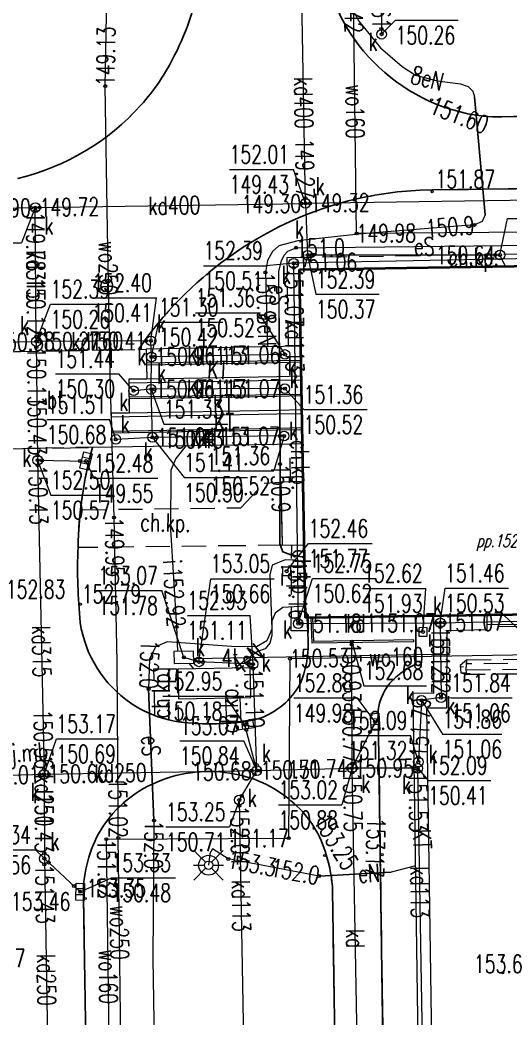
# Model space of a CAD drawing. Header units: metres. Extents: x 7583802 to 7586368, y 5958992 to 5960558.
# Drawn here: x 7585909 to 7585949.7, y 5959196.9 to 5959279.8 of the extents above; entities that cross this region are included whole.
import ezdxf
from ezdxf.enums import TextEntityAlignment as Align

# ---------------------------------------------------------------- set-up
doc = ezdxf.new("R2010")
doc.units = ezdxf.units.M
for name, pattern in [('1', [0]), ('2_EGBS', [0]), ('2_EGBU_A', [0]), ('3_1', [0]), ('3_BUBZ02', [2.45, 1.75, -0.7]), ('3_BUBZ02G', [2.45, 1.75, -0.7]), ('3_KTCR02', [3, 2, -1]), ('3_KTJZ01', [4, 3, -1]), ('3_KTKR01', [0]), ('3_KTPL01', [4, 3, -1]), ('4_1', [0]), ('4_SUOP03_13', [0]), ('4_SUOP05_02', [0]), ('4_SUPE_01', [0]), ('4_SUPI_01', [0]), ('4_SUPK_01', [0]), ('4_SUPT_01', [0]), ('4_SUPW_01', [0]), ('4_SUUS30_02', [0]), ('BUF', [0])]:
    doc.linetypes.add(name, pattern=pattern)
doc.layers.get('0').update_dxf_attribs({"color": 250, "linetype": 'CONTINUOUS', "lineweight": 100})
for name, color, linetype, lineweight in [('BUBZ_L_1', 7, '3_BUBZ02', 18), ('EBPPP_T_0', 7, 'CONTINUOUS', 18), ('EBTPO_L_2', 7, '1', 18), ('EGBB_L_0', 7, '2_EGBU_A', 35), ('EGBE_L_3', 7, '2_EGBS', 18), ('KTCR_E_T_1', 7, 'CONTINUOUS', 15), ('KTCR_L_1', 7, '3_KTCR02', 18), ('KTJZ_E_T_0', 7, 'CONTINUOUS', 15), ('KTJZ_L_0', 7, '3_KTJZ01', 18), ('KTKR_L_0', 7, '3_KTKR01', 25), ('KTPL_E_T_0', 7, 'CONTINUOUS', 15), ('KTPL_L_0', 7, '3_KTPL01', 18), ('RTPW_T_0', 7, 'CONTINUOUS', 15), ('RTPW_T_1', 7, 'CONTINUOUS', 15), ('SUOE_L_1', 1, '4_SUOP03_13', 25), ('SUOP_E_T_0', 7, 'CONTINUOUS', 18), ('SUOP_L_0', 7, '4_SUOP05_02', 18), ('SUPE_E_T_2', 1, 'CONTINUOUS', 15), ('SUPE_E_T_3', 1, 'CONTINUOUS', 15), ('SUPE_L_2', 1, '4_SUPE_01', 18), ('SUPE_L_3', 1, '4_SUPE_01', 18), ('SUPI_E_T_0', 7, 'CONTINUOUS', 15), ('SUPI_L_0', 7, '4_SUPI_01', 18), ('SUPK_E_T_0', 34, 'CONTINUOUS', 15), ('SUPK_L_0', 34, '4_SUPK_01', 18), ('SUPT_E_T_0', 30, 'CONTINUOUS', 15), ('SUPT_L_0', 30, '4_SUPT_01', 18), ('SUPW_E_T_0', 5, 'CONTINUOUS', 15), ('SUPW_L_0', 5, '4_SUPW_01', 18), ('SUSM_T_1', 7, 'CONTINUOUS', 18), ('SUTE_T_0', 1, 'CONTINUOUS', 18), ('SUTI_T_0', 7, 'CONTINUOUS', 18), ('SUTK_T_0', 34, 'CONTINUOUS', 18), ('SUTT_T_0', 30, 'CONTINUOUS', 18), ('SUTW_T_0', 5, 'CONTINUOUS', 18), ('SUUE_L_8', 7, '4_1', 18), ('SUUI_E_T_0', 7, 'CONTINUOUS', 15), ('SUUI_T_2', 7, 'CONTINUOUS', 13), ('SUUK_E_T_3', 7, 'CONTINUOUS', 15), ('SUUK_L_7', 7, '4_1', 18), ('SUUK_T_0', 7, 'CONTINUOUS', 18), ('SUUK_T_4', 7, 'CONTINUOUS', 13), ('SUUT_L_7', 7, '4_1', 18)]:
    doc.layers.add(name, color=color, linetype=linetype, lineweight=lineweight)
doc.styles.get("Standard").update_dxf_attribs({"font": 'Simplex.SHX', "width": 0.75})

# ---------------------------------------------------------------- blocks, each defined once
blk = doc.blocks.new('3_RTPW01')
at = {"linetype": 'CONTINUOUS'}
blk.add_circle((0, 0), 0.09, dxfattribs=at)
blk = doc.blocks.new('3_RTPW02')
at = {"linetype": 'CONTINUOUS'}
blk.add_circle((0, 0), 0.09, dxfattribs=at)
blk = doc.blocks.new('4_SUSM02')
at = {"linetype": 'CONTINUOUS'}
for p, q in [((-0.2482, 0.2459), (-1.2318, 1.2296)), ((0.2437, 0.2459), (1.2274, 1.2296)), ((-1.2542, 0), (-0.35, 0)), ((0.3456, 0), (1.2498, 0)), ((-0.2482, -0.2459), (-1.2318, -1.2296)), ((0.2437, -0.2459), (1.2274, -1.2296))]:
    blk.add_line(p, q, dxfattribs=at)
blk.add_circle((-0.0022, 0), 0.3478, dxfattribs=at)
blk = doc.blocks.new('4_SUPS01_03')
at = {"linetype": 'CONTINUOUS'}
blk.add_circle((0, 0), 0.125, dxfattribs=at)
blk = doc.blocks.new('4_SUPS01_10')
at = {"linetype": 'CONTINUOUS'}
blk.add_circle((0, 0), 0.125, dxfattribs=at)
blk = doc.blocks.new('4_SUPS01_05')
at = {"linetype": 'CONTINUOUS'}
blk.add_circle((0, 0), 0.125, dxfattribs=at)
blk = doc.blocks.new('4_SUPS01_07')
at = {"linetype": 'CONTINUOUS'}
blk.add_circle((0, 0), 0.125, dxfattribs=at)
blk = doc.blocks.new('4_SUPS01_08')
at = {"linetype": 'CONTINUOUS'}
blk.add_circle((0, 0), 0.125, dxfattribs=at)
blk = doc.blocks.new('4_SUUS22_01A')
at = {"linetype": 'CONTINUOUS'}
for p, q in [((0.35, 0.35), (-0.35, 0.35)), ((-0.35, 0.35), (-0.35, -0.35)), ((0.35, -0.35), (0.35, 0.35)), ((-0.35, -0.35), (0.35, -0.35))]:
    blk.add_line(p, q, dxfattribs=at)
blk = doc.blocks.new('4_SUUS05')
at = {"linetype": 'CONTINUOUS'}
for p, q in [((-0.7, -0.35), (-0.7, 0.35)), ((-0.7, 0.35), (0.7, 0.35)), ((-0.245, 0.35), (-0.245, -0.35)), ((0.245, 0.35), (0.245, -0.35)), ((0.7, 0.35), (0.7, -0.35)), ((0.7, -0.35), (-0.7, -0.35))]:
    blk.add_line(p, q, dxfattribs=at)
blk = doc.blocks.new('4_SUUS22_01')
at = {"linetype": 'CONTINUOUS'}
blk.add_circle((0, 0), 0.4, dxfattribs=at)

msp = doc.modelspace()

# ---------------------------------------------------------------- linework, layer by layer
at = {"layer": 'BUBZ_L_1', "linetype": '3_BUBZ02'}
for p, q in [((7585946.11, 5959226.65), (7585945.55, 5959226.17)), ((7585946.05, 5959225.82), (7585946.11, 5959226.65)), ((7585945.59, 5959225.57), (7585946.09, 5959225.42)), ((7585946.09, 5959225.42), (7585946.05, 5959225.82))]:
    msp.add_line(p, q, dxfattribs=at)
at = {"layer": 'BUBZ_L_1', "linetype": '3_BUBZ02G'}
msp.add_line((7585945.55, 5959226.17), (7585945.59, 5959225.57), dxfattribs=at)
at = {"layer": 'BUBZ_L_1', "linetype": '3_1'}
for p, q in [((7585945.557, 5959226.069), (7585945.814, 5959226.086)), ((7585945.59, 5959225.57), (7585946.072, 5959225.602))]:
    msp.add_line(p, q, dxfattribs=at)
at = {"layer": 'EBTPO_L_2', "linetype": 'BUF', "lineweight": 18}
msp.add_circle((7585924.63, 5959209.59), 0.825, dxfattribs=at)
at = {"layer": 'EGBB_L_0', "linetype": '2_EGBU_A'}
for p, q in [((7585932.2, 5959259.08), (7585967.26, 5959259.62)), ((7585932.68, 5959230.14), (7585932.2, 5959259.08)), ((7585967.7, 5959230.67), (7585932.68, 5959230.14))]:
    msp.add_line(p, q, dxfattribs=at)
at = {"layer": 'EGBE_L_3', "linetype": '2_EGBS'}
for p, q in [((7585932.492, 5959241.461), (7585930.63, 5959241.41)), ((7585930.63, 5959241.41), (7585930.74, 5959236.17)), ((7585932.579, 5959236.2), (7585932.492, 5959241.461)), ((7585930.74, 5959236.17), (7585932.579, 5959236.2))]:
    msp.add_line(p, q, dxfattribs=at)
at = {"layer": 'KTCR_L_1', "linetype": '3_KTCR02'}
for p, q in [((7585931.16, 5959260.08), (7585969.28, 5959260.64)), ((7585931.27, 5959252.68), (7585931.16, 5959260.08)), ((7585967.26, 5959259.62), (7585932.2, 5959259.08)), ((7585932.2, 5959259.08), (7585932.306, 5959252.7)), ((7585932.306, 5959252.7), (7585931.27, 5959252.68)), ((7585931.4, 5959244.59), (7585932.44, 5959244.61)), ((7585931.45, 5959241.432), (7585931.4, 5959244.59)), ((7585932.44, 5959244.61), (7585932.492, 5959241.461)), ((7585927.32, 5959239.28), (7585929.26, 5959241.34)), ((7585929.26, 5959241.34), (7585930.63, 5959241.41)), ((7585930.63, 5959241.41), (7585930.74, 5959236.17)), ((7585932.492, 5959241.461), (7585931.45, 5959241.432)), ((7585913.99, 5959239.12), (7585914.14, 5959239.12)), ((7585914.14, 5959239.12), (7585927.32, 5959239.28)), ((7585913.93, 5959235.98), (7585913.78, 5959235.98)), ((7585927.42, 5959236.13), (7585913.93, 5959235.98)), ((7585930.74, 5959236.17), (7585927.42, 5959236.13)), ((7585931.5, 5959229.07), (7585931.54, 5959236.183)), ((7585931.54, 5959236.183), (7585932.579, 5959236.2)), ((7585932.579, 5959236.2), (7585932.68, 5959230.14)), ((7585947.78, 5959230.37), (7585967.7, 5959230.67)), ((7585932.68, 5959230.14), (7585932.83, 5959230.14)), ((7585932.83, 5959230.14), (7585932.87, 5959229.048)), ((7585947.78, 5959229.39), (7585947.78, 5959230.37)), ((7585932.87, 5959229.048), (7585931.5, 5959229.07)), ((7585947.82, 5959229.39), (7585947.78, 5959229.39)), ((7585968.74, 5959229.66), (7585947.82, 5959229.39)), ((7585946.085, 5959226.309), (7585946.11, 5959226.65)), ((7585955.51, 5959226.42), (7585946.085, 5959226.309)), ((7585946.11, 5959226.65), (7585955.37, 5959226.78)), ((7585920.17, 5959222.021), (7585920.09, 5959225.89)), ((7585920.09, 5959225.89), (7585921.96, 5959225.89)), ((7585921.96, 5959225.89), (7585922.129, 5959221.514)), ((7585946.05, 5959225.82), (7585955.51, 5959225.92)), ((7585946.09, 5959225.42), (7585946.05, 5959225.82)), ((7585953.62, 5959225.5), (7585946.09, 5959225.42)), ((7585926.05, 5959223.48), (7585927.22, 5959223.5)), ((7585926.16, 5959221.39), (7585926.05, 5959223.48)), ((7585927.22, 5959223.5), (7585927.32, 5959221.482))]:
    msp.add_line(p, q, dxfattribs=at)
for centre, radius, start, end in [((7585946.976, 5959235.337), 33.202, 173.45744, 178.89019), ((7585923.543, 5959231.011), 9.602, 249.43313, 261.5316), ((7585925.787, 5959233.513), 12.129, 271.76462, 277.26306)]:
    msp.add_arc(centre, radius, start, end, dxfattribs=at)
at = {"layer": 'KTJZ_L_0', "linetype": '3_KTJZ01'}
for p, q in [((7585952.98, 5959271.82), (7585949, 5959271.77)), ((7585942.21, 5959265.66), (7585943.21, 5959265.69)), ((7585943.21, 5959265.69), (7585952.71, 5959265.81)), ((7585907.5, 5959252.24), (7585918.81, 5959252.44)), ((7585907.66, 5959244.17), (7585914.98, 5959244.3)), ((7585932.83, 5959230.14), (7585941.82, 5959230.278)), ((7585932.87, 5959229.048), (7585932.83, 5959230.14)), ((7585941.82, 5959230.278), (7585941.85, 5959229.25)), ((7585932.91, 5959228.12), (7585932.87, 5959229.048)), ((7585941.85, 5959229.25), (7585941.85, 5959226.29)), ((7585938.72, 5959222.48), (7585938.9, 5959210.46)), ((7585938.9, 5959210.46), (7585939.19, 5959190.44)), ((7585935.04, 5959200.44), (7585934.94, 5959207.45)), ((7585914.23, 5959206.83), (7585914.44, 5959193.82)), ((7585935.2, 5959190.42), (7585935.04, 5959200.44))]:
    msp.add_line(p, q, dxfattribs=at)
for centre, radius, start, end in [((7585949.107, 5959286.841), 15.075, 185.06367, 219.65488), ((7585903.481, 5959286.369), 20.64, 332.62887, 352.20527), ((7585949.485, 5959287.355), 15.695, 220.21798, 257.02157), ((7585905.886, 5959284.607), 17.7, 317.80904, 334.11442), ((7585904.101, 5959286.134), 20.047, 283.49578, 318.00206), ((7585948.609, 5959283.754), 11.99, 257.23441, 271.86713), ((7585943.489, 5959236.528), 29.16, 92.51478, 104.41554), ((7585943.727, 5959236.002), 29.729, 104.60684, 125.91194), ((7585943.943, 5959235.315), 30.413, 125.48206, 145.73051), ((7585947.685, 5959235.365), 33.904, 164.71941, 173.64084), ((7585947.267, 5959235.317), 33.494, 173.4811, 178.86653), ((7585960.536, 5959234.206), 46.79, 177.8273, 185.47731), ((7585923.769, 5959231.247), 9.924, 188.73505, 235.58359), ((7585924.653, 5959227.902), 8.26, 336.8894, 1.51157), ((7585944.65, 5959220.236), 6.67, 114.82425, 139.47884), ((7585926.758, 5959227.705), 6.279, 289.07224, 330.99609), ((7585943.255, 5959221.836), 4.58, 143.34972, 171.91759), ((7585923.543, 5959231.011), 9.602, 235.90006, 249.43313), ((7585923.543, 5959231.011), 9.602, 249.43313, 261.5316), ((7585923.543, 5959231.011), 9.602, 261.5316, 266.21981), ((7585924.733, 5959238.241), 16.91, 263.80965, 274.77133), ((7585925.812, 5959233.265), 11.88, 271.58259, 277.29268), ((7585925.812, 5959233.265), 11.88, 277.29268, 284.61753), ((7585924.636, 5959206.431), 10.947, 78.54476, 113.10434), ((7585924.089, 5959207.386), 9.855, 112.36007, 150.76019), ((7585925.017, 5959207.336), 9.986, 47.68062, 79.65509), ((7585925.894, 5959208.1), 8.832, 15.36314, 48.55131), ((7585924.724, 5959207.201), 10.5, 151.56751, 182.02283), ((7585923.59, 5959206.98), 11.36, 2.37093, 17.73247)]:
    msp.add_arc(centre, radius, start, end, dxfattribs=at)
at = {"layer": 'KTKR_L_0', "linetype": '3_KTKR01'}
for p, q in [((7585949, 5959271.77), (7585952.98, 5959271.82)), ((7585942.21, 5959265.66), (7585943.21, 5959265.69)), ((7585943.21, 5959265.69), (7585952.71, 5959265.81)), ((7585932.87, 5959229.048), (7585932.83, 5959230.14)), ((7585941.85, 5959229.25), (7585941.82, 5959230.278)), ((7585932.91, 5959228.12), (7585932.87, 5959229.048)), ((7585941.85, 5959226.29), (7585941.85, 5959229.25)), ((7585938.9, 5959210.46), (7585938.72, 5959222.48)), ((7585939.19, 5959190.44), (7585938.9, 5959210.46)), ((7585934.94, 5959207.45), (7585935.04, 5959200.44)), ((7585914.44, 5959193.82), (7585914.23, 5959206.83)), ((7585935.04, 5959200.44), (7585935.2, 5959190.42))]:
    msp.add_line(p, q, dxfattribs=at)
for centre, radius, start, end in [((7585949.107, 5959286.841), 15.075, 185.06367, 219.65488), ((7585903.481, 5959286.369), 20.64, 332.62887, 352.20527), ((7585949.485, 5959287.355), 15.695, 220.21798, 257.02157), ((7585905.886, 5959284.607), 17.7, 317.80904, 334.11442), ((7585904.101, 5959286.134), 20.047, 283.49578, 318.00206), ((7585948.609, 5959283.754), 11.99, 257.23441, 271.86713), ((7585943.489, 5959236.528), 29.16, 92.51478, 104.41554), ((7585943.727, 5959236.002), 29.729, 104.60684, 125.91194), ((7585943.943, 5959235.315), 30.413, 125.48206, 145.73051), ((7585948.028, 5959235.287), 34.255, 164.74485, 178.84072), ((7585960.536, 5959234.206), 46.79, 177.8273, 185.47731), ((7585923.769, 5959231.247), 9.924, 188.73505, 235.58359), ((7585924.653, 5959227.902), 8.26, 336.8894, 1.51157), ((7585944.65, 5959220.236), 6.67, 114.82425, 139.47884), ((7585926.758, 5959227.705), 6.279, 289.07224, 330.99609), ((7585943.255, 5959221.836), 4.58, 143.34972, 171.91759), ((7585923.543, 5959231.011), 9.602, 235.90006, 266.21981), ((7585924.733, 5959238.241), 16.91, 263.80965, 274.77133), ((7585925.812, 5959233.265), 11.88, 271.58259, 284.61753), ((7585924.636, 5959206.431), 10.947, 78.54476, 113.10434), ((7585924.089, 5959207.386), 9.855, 112.36007, 150.76019), ((7585925.017, 5959207.336), 9.986, 47.68062, 79.65509), ((7585925.894, 5959208.1), 8.832, 15.36314, 48.55131), ((7585924.724, 5959207.201), 10.5, 151.56751, 182.02283), ((7585923.59, 5959206.98), 11.36, 2.37093, 17.73247)]:
    msp.add_arc(centre, radius, start, end, dxfattribs=at)
at = {"layer": 'KTPL_L_0', "linetype": '3_KTPL01'}
for p, q in [((7585906.95, 5959252.23), (7585918.81, 5959252.44)), ((7585918.81, 5959252.44), (7585919.44, 5959252.45)), ((7585919.44, 5959252.45), (7585919.5, 5959249.98)), ((7585919.5, 5959249.98), (7585917.99, 5959249.96)), ((7585917.99, 5959249.96), (7585918.03, 5959247.15)), ((7585918.03, 5959247.15), (7585916.54, 5959247.13)), ((7585916.54, 5959247.13), (7585916.59, 5959244.33)), ((7585916.59, 5959244.33), (7585907.1, 5959244.16))]:
    msp.add_line(p, q, dxfattribs=at)
at = {"layer": 'SUOE_L_1', "linetype": '4_1'}
for p, q in [((7585946.72, 5959273.43), (7585947.63, 5959263.61)), ((7585930.57, 5959242.91), (7585930.51, 5959255.04)), ((7585930.56, 5959236.3), (7585930.57, 5959242.91)), ((7585930.8, 5959235.63), (7585930.56, 5959236.3)), ((7585931.48, 5959235.36), (7585930.8, 5959235.63)), ((7585932.21, 5959235.24), (7585931.48, 5959235.36)), ((7585919.65, 5959224.23), (7585920.09, 5959213.3)), ((7585939.81, 5959209.02), (7585933.82, 5959208.69))]:
    msp.add_line(p, q, dxfattribs=at)
at = {"layer": 'SUOP_L_0', "linetype": '4_1'}
for p, q in [((7585932.306, 5959252.7), (7585919.44, 5959252.448)), ((7585919.44, 5959252.448), (7585919.467, 5959251.319)), ((7585932.325, 5959251.55), (7585932.306, 5959252.7)), ((7585919.467, 5959251.319), (7585930.24, 5959251.51)), ((7585930.29, 5959251.33), (7585919.472, 5959251.118)), ((7585930.24, 5959251.51), (7585932.325, 5959251.55)), ((7585932.328, 5959251.38), (7585930.29, 5959251.33)), ((7585932.347, 5959250.23), (7585932.328, 5959251.38)), ((7585919.472, 5959251.118), (7585919.5, 5959249.998)), ((7585930.29, 5959249.85), (7585917.995, 5959249.639)), ((7585917.995, 5959249.639), (7585918.011, 5959248.489)), ((7585919.5, 5959249.998), (7585930.31, 5959250.2)), ((7585932.353, 5959249.87), (7585930.29, 5959249.85)), ((7585930.31, 5959250.2), (7585932.347, 5959250.23)), ((7585932.372, 5959248.72), (7585932.353, 5959249.87)), ((7585918.011, 5959248.489), (7585930.29, 5959248.68)), ((7585930.29, 5959248.52), (7585918.013, 5959248.319)), ((7585918.013, 5959248.319), (7585918.03, 5959247.169)), ((7585930.29, 5959248.68), (7585932.372, 5959248.72)), ((7585932.374, 5959248.59), (7585930.29, 5959248.52)), ((7585932.393, 5959247.44), (7585932.374, 5959248.59)), ((7585918.03, 5959247.169), (7585930.3, 5959247.4)), ((7585930.3, 5959247.4), (7585932.393, 5959247.44)), ((7585932.399, 5959247.09), (7585930.3, 5959247.07)), ((7585932.418, 5959245.94), (7585932.399, 5959247.09)), ((7585930.3, 5959247.07), (7585916.546, 5959246.799)), ((7585916.546, 5959246.799), (7585916.566, 5959245.649)), ((7585916.566, 5959245.649), (7585930.35, 5959245.9)), ((7585930.35, 5959245.72), (7585916.569, 5959245.488)), ((7585916.569, 5959245.488), (7585916.59, 5959244.349)), ((7585930.35, 5959245.9), (7585932.418, 5959245.94)), ((7585932.421, 5959245.76), (7585930.35, 5959245.72)), ((7585932.44, 5959244.61), (7585932.421, 5959245.76)), ((7585930.33, 5959244.57), (7585932.44, 5959244.61)), ((7585916.59, 5959244.349), (7585930.33, 5959244.57)), ((7585947.78, 5959230.369), (7585943.32, 5959230.301)), ((7585943.32, 5959230.301), (7585943.32, 5959229.07)), ((7585947.78, 5959229.16), (7585947.78, 5959230.369)), ((7585943.32, 5959229.07), (7585943.33, 5959223.85)), ((7585944.44, 5959222.66), (7585944.45, 5959229.09)), ((7585944.45, 5959229.09), (7585947.78, 5959229.16)), ((7585943.33, 5959223.85), (7585941.62, 5959223.88)), ((7585941.62, 5959223.88), (7585942.85, 5959138.09)), ((7585943.82, 5959152.636), (7585942.76, 5959222.67)), ((7585942.76, 5959222.67), (7585944.44, 5959222.66))]:
    msp.add_line(p, q, dxfattribs=at)
at = {"layer": 'SUPE_L_2', "linetype": '4_SUPE_01'}
for p, q in [((7585931.91, 5959260.88), (7585966, 5959261.24)), ((7585930.92, 5959260.28), (7585931.23, 5959260.59)), ((7585931.23, 5959260.59), (7585931.91, 5959260.88)), ((7585930.46, 5959258.93), (7585930.7, 5959259.8)), ((7585930.7, 5959259.8), (7585930.92, 5959260.28)), ((7585930.51, 5959255.04), (7585930.46, 5959258.93)), ((7585930.57, 5959242.91), (7585930.51, 5959255.04)), ((7585930.56, 5959236.3), (7585930.57, 5959242.91)), ((7585930.8, 5959235.63), (7585930.56, 5959236.3)), ((7585931.48, 5959235.36), (7585930.8, 5959235.63)), ((7585931.01, 5959234.95), (7585929.92, 5959234.52)), ((7585931.86, 5959234.93), (7585931.01, 5959234.95)), ((7585932.21, 5959235.24), (7585931.48, 5959235.36)), ((7585931.86, 5959234.93), (7585932.602, 5959234.85)), ((7585932.21, 5959235.24), (7585932.595, 5959235.246)), ((7585929.92, 5959234.52), (7585929.71, 5959233.71)), ((7585929.71, 5959233.71), (7585929.89, 5959229.21)), ((7585929.89, 5959229.21), (7585929.48, 5959228.24)), ((7585921.18, 5959228.16), (7585920.23, 5959227.74)), ((7585926.55, 5959227.77), (7585921.18, 5959228.16)), ((7585929.48, 5959228.24), (7585928.61, 5959227.74)), ((7585920.23, 5959227.74), (7585919.72, 5959226.7)), ((7585928.61, 5959227.74), (7585926.55, 5959227.77)), ((7585919.72, 5959226.7), (7585919.65, 5959224.23)), ((7585919.65, 5959224.23), (7585920.09, 5959213.3)), ((7585920.09, 5959213.3), (7585919.99, 5959201.78)), ((7585919.99, 5959201.78), (7585920.31, 5959184.8))]:
    msp.add_line(p, q, dxfattribs=at)
at = {"layer": 'SUPE_L_3', "linetype": '4_SUPE_01'}
for p, q in [((7585935.84, 5959282.1), (7585937.11, 5959279.7)), ((7585937.11, 5959279.7), (7585938.93, 5959277.5)), ((7585938.93, 5959277.5), (7585940.72, 5959275.94)), ((7585940.72, 5959275.94), (7585941.82, 5959275.22)), ((7585941.82, 5959275.22), (7585943.63, 5959274.75)), ((7585943.63, 5959274.75), (7585945.58, 5959274.49)), ((7585945.58, 5959274.49), (7585946.22, 5959274.28)), ((7585946.22, 5959274.28), (7585946.59, 5959273.89)), ((7585946.59, 5959273.89), (7585946.72, 5959273.43)), ((7585946.72, 5959273.43), (7585947.63, 5959263.61)), ((7585947.38, 5959263.06), (7585946.73, 5959262.78)), ((7585947.63, 5959263.61), (7585947.38, 5959263.06)), ((7585937.36, 5959262.03), (7585932.05, 5959261.46)), ((7585946.73, 5959262.78), (7585937.36, 5959262.03)), ((7585932.05, 5959261.46), (7585930.48, 5959261.05)), ((7585929.95, 5959260.56), (7585929.54, 5959259.83)), ((7585930.48, 5959261.05), (7585929.95, 5959260.56)), ((7585929.54, 5959259.83), (7585929.36, 5959258.83)), ((7585929.36, 5959258.83), (7585929.519, 5959252.645)), ((7585930.175, 5959230.53), (7585929.88, 5959229.87)), ((7585930.81, 5959230.985), (7585930.175, 5959230.53)), ((7585932.664, 5959231.114), (7585930.81, 5959230.985)), ((7585929.88, 5959229.87), (7585929.875, 5959228.67)), ((7585929.725, 5959228.03), (7585929.335, 5959227.575)), ((7585929.875, 5959228.67), (7585929.725, 5959228.03)), ((7585928.695, 5959227.345), (7585926.813, 5959225.962)), ((7585929.335, 5959227.575), (7585928.695, 5959227.345)), ((7585924.96, 5959210.95), (7585924.73, 5959210.55)), ((7585926.26, 5959210.11), (7585924.96, 5959210.95)), ((7585924.73, 5959210.55), (7585924.63, 5959209.59)), ((7585933.82, 5959208.69), (7585926.26, 5959210.11)), ((7585939.81, 5959209.02), (7585933.82, 5959208.69)), ((7585941.826, 5959209.545), (7585939.81, 5959209.02))]:
    msp.add_line(p, q, dxfattribs=at)
at = {"layer": 'SUPI_L_0', "linetype": '4_1'}
for p, q in [((7585922.771, 5959244.448), (7585921.92, 5959243.39)), ((7585921.92, 5959243.39), (7585921.5, 5959242.41)), ((7585921.5, 5959242.41), (7585921.46, 5959237.49)), ((7585921.46, 5959237.49), (7585921.97, 5959229.39)), ((7585921.97, 5959229.39), (7585922.049, 5959227.346)), ((7585922.996, 5959226.362), (7585923.386, 5959225.905))]:
    msp.add_line(p, q, dxfattribs=at)
at = {"layer": 'SUPK_L_0', "linetype": '4_1'}
for p, q in [((7585937.99, 5959355.78), (7585939.01, 5959278.62)), ((7585932.69, 5959264.57), (7585932.26, 5959287.75)), ((7585910.23, 5959264.22), (7585932.69, 5959264.57)), ((7585966.75, 5959265.04), (7585932.69, 5959264.57)), ((7585932.69, 5959264.57), (7585932.86, 5959260.26)), ((7585874.98, 5959263.57), (7585910.23, 5959264.22)), ((7585910.31, 5959253.09), (7585910.23, 5959264.22)), ((7585967.71, 5959260.32), (7585931.7, 5959259.59)), ((7585931.7, 5959259.59), (7585932.08, 5959229.66)), ((7585932.86, 5959260.26), (7585932.63, 5959259.3)), ((7585948.85, 5959260.28), (7585932.86, 5959260.26)), ((7585949.305, 5959259.343), (7585948.85, 5959260.28)), ((7585906.66, 5959253.02), (7585910.31, 5959253.09)), ((7585919.84, 5959253.15), (7585910.31, 5959253.09)), ((7585910.31, 5959253.09), (7585910.42, 5959243.23)), ((7585919.88, 5959251.81), (7585919.84, 5959253.15)), ((7585919.86, 5959249.13), (7585919.88, 5959251.81)), ((7585930.99, 5959252.02), (7585919.88, 5959251.81)), ((7585919.86, 5959249.13), (7585918.4, 5959249)), ((7585930.97, 5959249.18), (7585919.86, 5959249.13)), ((7585919.97, 5959245.13), (7585919.86, 5959249.13)), ((7585919.97, 5959245.13), (7585916.92, 5959244.96)), ((7585930.91, 5959245.25), (7585919.97, 5959245.13)), ((7585910.42, 5959243.23), (7585914.44, 5959243.16)), ((7585910.42, 5959243.23), (7585910.96, 5959217.14)), ((7585932.08, 5959229.66), (7585943.89, 5959229.73)), ((7585943.89, 5959229.73), (7585968.06, 5959230.23)), ((7585943.89, 5959229.73), (7585943.95, 5959223.51)), ((7585949.152, 5959230.389), (7585951.24, 5959228.4)), ((7585936.56, 5959217.66), (7585936.53, 5959228.17)), ((7585923.83, 5959226.48), (7585922.575, 5959226.855)), ((7585928.33, 5959226.29), (7585923.83, 5959226.48)), ((7585928.64, 5959217.45), (7585928.33, 5959226.29)), ((7585942.33, 5959223.29), (7585942.07, 5959218.17)), ((7585943.95, 5959223.51), (7585942.33, 5959223.29)), ((7585936.56, 5959217.66), (7585938.47, 5959221.49)), ((7585928.64, 5959217.45), (7585927.65, 5959221.25)), ((7585910.96, 5959217.14), (7585928.64, 5959217.45)), ((7585927.19, 5959215.01), (7585928.64, 5959217.45)), ((7585928.64, 5959217.45), (7585936.56, 5959217.66)), ((7585937.09, 5959189.97), (7585936.56, 5959217.66)), ((7585942.01, 5959217.64), (7585936.56, 5959217.66)), ((7585943.38, 5959138.36), (7585942.01, 5959217.64)), ((7585898.91, 5959216.84), (7585910.96, 5959217.14)), ((7585910.96, 5959217.14), (7585910.98, 5959210.14)), ((7585928.55, 5959140.29), (7585927.19, 5959215.01)), ((7585910.98, 5959210.14), (7585911.6, 5959174.29)), ((7585910.98, 5959210.14), (7585913.96, 5959207.38))]:
    msp.add_line(p, q, dxfattribs=at)
at = {"layer": 'SUPT_L_0', "linetype": '4_SUPT_01'}
for p, q in [((7585989.41, 5959229.965), (7585947.78, 5959229.56)), ((7585923.4, 5959226.77), (7585943.324, 5959227.129))]:
    msp.add_line(p, q, dxfattribs=at)
at = {"layer": 'SUPW_L_0', "linetype": '4_1'}
for p, q in [((7585936.93, 5959262.07), (7585936.66, 5959283.68)), ((7585916.04, 5959274.31), (7585916.2, 5959283.12)), ((7585916.23, 5959262.4), (7585916.04, 5959274.31)), ((7585916.45, 5959250.41), (7585916.23, 5959262.4)), ((7585967.15, 5959262.31), (7585936.93, 5959262.07)), ((7585916.78, 5959238.48), (7585916.45, 5959250.41)), ((7585917.02, 5959226.47), (7585916.78, 5959238.48)), ((7585931.4, 5959226.75), (7585959.63, 5959227.22)), ((7585917.11, 5959214.19), (7585917.02, 5959226.47)), ((7585931.3, 5959211.84), (7585931.4, 5959226.75)), ((7585917.13, 5959211.86), (7585917.11, 5959214.19)), ((7585916.14, 5959211.75), (7585931.3, 5959211.84)), ((7585916.39, 5959192.55), (7585916.14, 5959211.75)), ((7585917.2, 5959205.8), (7585917.13, 5959211.86)), ((7585917.36, 5959193.83), (7585917.2, 5959205.8))]:
    msp.add_line(p, q, dxfattribs=at)
at = {"layer": 'SUTI_T_0', "linetype": 'CONTINUOUS'}
for p, q in [((7585931.12, 5959234.01), (7585932.95, 5959236.313)), ((7585932.95, 5959236.313), (7585938.216, 5959236.313)), ((7585937.476, 5959232.585), (7585942.687, 5959232.585)), ((7585942.45, 5959228.97), (7585942.687, 5959232.585))]:
    msp.add_line(p, q, dxfattribs=at)
at = {"layer": 'SUTK_T_0', "linetype": 'CONTINUOUS'}
for p, q in [((7585939.01, 5959278.62), (7585940.178, 5959279.783)), ((7585940.178, 5959279.783), (7585945.389, 5959279.783)), ((7585926.375, 5959267.391), (7585931.695, 5959267.391)), ((7585932.69, 5959264.57), (7585931.695, 5959267.391)), ((7585910.23, 5959264.22), (7585909.08, 5959261.304)), ((7585948.85, 5959260.28), (7585949.474, 5959263.313)), ((7585949.474, 5959263.313), (7585954.74, 5959263.313)), ((7585903.815, 5959261.304), (7585909.08, 5959261.304)), ((7585931.7, 5959259.59), (7585929.415, 5959259.395)), ((7585932.86, 5959260.26), (7585933.548, 5959257.021)), ((7585924.204, 5959259.395), (7585929.415, 5959259.395)), ((7585914.974, 5959256.727), (7585920.294, 5959256.727)), ((7585919.84, 5959253.15), (7585920.294, 5959256.727)), ((7585933.548, 5959257.021), (7585938.814, 5959257.021)), ((7585910.31, 5959253.09), (7585911.496, 5959256.184)), ((7585911.496, 5959256.184), (7585916.707, 5959256.184)), ((7585923.542, 5959255.487), (7585928.808, 5959255.487)), ((7585930.99, 5959252.02), (7585928.808, 5959255.487)), ((7585919.88, 5959251.81), (7585920.507, 5959254.694)), ((7585920.507, 5959254.694), (7585925.827, 5959254.694)), ((7585911.906, 5959250.413), (7585917.172, 5959250.413)), ((7585918.4, 5959249), (7585917.172, 5959250.413)), ((7585919.86, 5959249.13), (7585920.909, 5959246.224)), ((7585930.97, 5959249.18), (7585932.535, 5959247.439)), ((7585932.535, 5959247.439), (7585937.801, 5959247.439)), ((7585911.18, 5959246.605), (7585916.391, 5959246.605)), ((7585916.92, 5959244.96), (7585916.391, 5959246.605)), ((7585920.909, 5959246.224), (7585926.229, 5959246.224)), ((7585919.97, 5959245.13), (7585922.594, 5959241.79)), ((7585930.91, 5959245.25), (7585930.068, 5959242.35)), ((7585910.42, 5959243.23), (7585911.519, 5959240.335)), ((7585914.44, 5959243.16), (7585915.091, 5959241.73)), ((7585924.802, 5959242.35), (7585930.068, 5959242.35)), ((7585915.091, 5959241.73), (7585920.411, 5959241.73)), ((7585922.594, 5959241.79), (7585927.86, 5959241.79)), ((7585911.519, 5959240.335), (7585916.785, 5959240.335)), ((7585923.83, 5959226.48), (7585924.808, 5959233.393)), ((7585924.808, 5959233.393), (7585930.074, 5959233.393)), ((7585932.08, 5959229.66), (7585933.282, 5959233.42)), ((7585933.282, 5959233.42), (7585938.548, 5959233.42)), ((7585943.89, 5959229.73), (7585944.283, 5959232.604)), ((7585944.283, 5959232.604), (7585949.549, 5959232.604)), ((7585922.866, 5959230.341), (7585928.078, 5959230.341)), ((7585928.33, 5959226.29), (7585928.078, 5959230.341)), ((7585936.53, 5959228.17), (7585937.531, 5959224.505)), ((7585937.531, 5959224.505), (7585942.742, 5959224.505)), ((7585920.828, 5959223.63), (7585926.039, 5959223.63)), ((7585927.65, 5959221.25), (7585926.039, 5959223.63)), ((7585931.715, 5959223.482), (7585936.98, 5959223.482)), ((7585938.47, 5959221.49), (7585936.98, 5959223.482)), ((7585942.33, 5959223.29), (7585944.075, 5959220.47)), ((7585943.95, 5959223.51), (7585944.803, 5959223.485)), ((7585944.803, 5959223.485), (7585949.851, 5959223.485)), ((7585910.96, 5959217.14), (7585911.98, 5959220.078)), ((7585911.98, 5959220.078), (7585917.137, 5959220.078)), ((7585922.253, 5959219.922), (7585927.573, 5959219.922)), ((7585928.64, 5959217.45), (7585927.573, 5959219.922)), ((7585936.213, 5959220.364), (7585941.424, 5959220.364)), ((7585942.07, 5959218.17), (7585941.424, 5959220.364)), ((7585944.075, 5959220.47), (7585949.015, 5959220.47)), ((7585936.56, 5959217.66), (7585935.707, 5959214.597)), ((7585942.01, 5959217.64), (7585942.88, 5959216.624)), ((7585942.88, 5959216.624), (7585948.091, 5959216.624)), ((7585927.19, 5959215.01), (7585926.358, 5959212.768)), ((7585930.441, 5959214.597), (7585935.707, 5959214.597)), ((7585921.092, 5959212.768), (7585926.358, 5959212.768)), ((7585904.927, 5959210.866), (7585910.247, 5959210.866)), ((7585910.98, 5959210.14), (7585910.247, 5959210.866)), ((7585913.96, 5959207.38), (7585916.56, 5959208.547)), ((7585916.56, 5959208.547), (7585921.88, 5959208.547))]:
    msp.add_line(p, q, dxfattribs=at)
at = {"layer": 'SUTT_T_0', "linetype": 'CONTINUOUS'}
for p in [(7585915.471, 5959232.4), (7585922.575, 5959226.855)]:
    msp.add_line(p, (7585920.737, 5959232.4), dxfattribs=at)
at = {"layer": 'SUUE_L_8', "linetype": '4_SUUS30_02'}
for p, q in [((7585928.074, 5959225.983), (7585922.064, 5959225.883)), ((7585922.064, 5959225.883), (7585922.131, 5959223.425)), ((7585928.14, 5959223.514), (7585928.074, 5959225.983)), ((7585922.131, 5959223.425), (7585928.14, 5959223.514))]:
    msp.add_line(p, q, dxfattribs=at)
at = {"layer": 'SUUK_L_7', "linetype": '4_SUUS30_02'}
for p, q in [((7585933.129, 5959230.147), (7585933.279, 5959230.149)), ((7585933.129, 5959230.147), (7585933.218, 5959228.034)), ((7585933.279, 5959230.149), (7585933.362, 5959228.186)), ((7585941.691, 5959228.155), (7585933.218, 5959228.034)), ((7585941.689, 5959228.305), (7585933.362, 5959228.186)), ((7585941.691, 5959228.155), (7585941.689, 5959228.305))]:
    msp.add_line(p, q, dxfattribs=at)
at = {"layer": 'SUUT_L_7', "linetype": '4_SUUS30_02'}
for p, q in [((7585923.39, 5959227.37), (7585921.74, 5959227.34)), ((7585921.74, 5959227.34), (7585921.76, 5959226.34)), ((7585923.41, 5959226.37), (7585923.39, 5959227.37)), ((7585921.76, 5959226.34), (7585923.41, 5959226.37))]:
    msp.add_line(p, q, dxfattribs=at)

# ---------------------------------------------------------------- block references
at = {"layer": 'RTPW_T_0'}
msp.add_blockref('3_RTPW01', (7585949.07, 5959200.65), dxfattribs=at)
at = {"layer": 'RTPW_T_1'}
for p in [(7585943.17, 5959273.17), (7585943.21, 5959265.54), (7585913.99, 5959231.27), (7585934.27, 5959210.4), (7585939.05, 5959210.46), (7585914.38, 5959206.83)]:
    msp.add_blockref('3_RTPW02', p, dxfattribs=at)
at = {"layer": 'SUSM_T_1'}
msp.add_blockref('4_SUSM02', (7585924.63, 5959209.59), dxfattribs=at)
at = {"layer": 'SUTE_T_0'}
for p in [(7585946.73, 5959262.78), (7585931.91, 5959260.88), (7585929.36, 5959258.83), (7585930.57, 5959242.91), (7585919.65, 5959224.23), (7585920.09, 5959213.3), (7585926.26, 5959210.11), (7585933.82, 5959208.69)]:
    msp.add_blockref('4_SUPS01_03', p, dxfattribs=at)
at = {"layer": 'SUTI_T_0'}
for p in [(7585931.12, 5959234.01), (7585921.97, 5959229.39), (7585942.45, 5959228.97)]:
    msp.add_blockref('4_SUPS01_10', p, dxfattribs=at)
at = {"layer": 'SUTK_T_0'}
for p in [(7585939.003, 5959279.058), (7585939.01, 5959278.62), (7585932.327, 5959264.564), (7585932.682, 5959265.002), (7585932.69, 5959264.57), (7585933.064, 5959264.575), (7585909.865, 5959264.213), (7585910.23, 5959264.22), (7585910.232, 5959263.97), (7585910.589, 5959264.226), (7585932.86, 5959260.26), (7585948.464, 5959260.28), (7585948.85, 5959260.28), (7585931.7, 5959259.59), (7585931.95, 5959259.595), (7585931.705, 5959259.223), (7585910.307, 5959253.493), (7585910.31, 5959253.09), (7585910.56, 5959253.092), (7585919.431, 5959253.147), (7585919.84, 5959253.15), (7585910.315, 5959252.632), (7585930.592, 5959252.012), (7585930.99, 5959252.02), (7585919.88, 5959251.81), (7585920.13, 5959251.815), (7585918.4, 5959249), (7585919.86, 5959249.13), (7585920.11, 5959249.131), (7585930.606, 5959249.178), (7585930.97, 5959249.18), (7585916.92, 5959244.96), (7585919.97, 5959245.13), (7585920.326, 5959245.134), (7585930.558, 5959245.246), (7585930.91, 5959245.25), (7585910.415, 5959243.635), (7585910.42, 5959243.23), (7585910.428, 5959242.821), (7585910.79, 5959243.224), (7585913.932, 5959243.169), (7585914.44, 5959243.16), (7585932.077, 5959229.91), (7585932.08, 5959229.66), (7585932.33, 5959229.661), (7585943.521, 5959229.728), (7585943.89, 5959229.73), (7585944.242, 5959229.737), (7585943.893, 5959229.376), (7585936.53, 5959228.17), (7585936.531, 5959227.92), (7585923.527, 5959226.57), (7585923.83, 5959226.48), (7585924.165, 5959226.466), (7585927.991, 5959226.304), (7585928.33, 5959226.29), (7585928.343, 5959225.92), (7585943.948, 5959223.76), (7585942.33, 5959223.29), (7585943.95, 5959223.51), (7585927.65, 5959221.25), (7585938.47, 5959221.49), (7585927.759, 5959220.831), (7585938.059, 5959220.665), (7585928.497, 5959217.999), (7585936.559, 5959218.021), (7585936.765, 5959218.071), (7585942.07, 5959218.17), (7585942.09, 5959218.558), (7585910.591, 5959217.131), (7585910.951, 5959217.567), (7585910.96, 5959217.14), (7585911.327, 5959217.146), (7585928.21, 5959217.442), (7585928.449, 5959217.129), (7585928.624, 5959217.919), (7585928.64, 5959217.45), (7585928.89, 5959217.457), (7585936.178, 5959217.65), (7585936.56, 5959217.66), (7585936.567, 5959217.303), (7585936.944, 5959217.659), (7585941.76, 5959217.641), (7585942.01, 5959217.64), (7585942.014, 5959217.39), (7585927.19, 5959215.01), (7585927.387, 5959215.342), (7585927.199, 5959214.527), (7585910.979, 5959210.593), (7585910.98, 5959210.14), (7585910.988, 5959209.663), (7585911.338, 5959209.809), (7585913.438, 5959207.864), (7585913.96, 5959207.38)]:
    msp.add_blockref('4_SUPS01_05', p, dxfattribs=at)
at = {"layer": 'SUTT_T_0'}
msp.add_blockref('4_SUPS01_07', (7585922.575, 5959226.855), dxfattribs=at)
at = {"layer": 'SUTW_T_0'}
for p in [(7585916.04, 5959274.31), (7585936.93, 5959262.07), (7585916.78, 5959238.48), (7585931.4, 5959226.75), (7585916.14, 5959211.75), (7585917.13, 5959211.86), (7585931.3, 5959211.84)]:
    msp.add_blockref('4_SUPS01_08', p, dxfattribs=at)
at = {"layer": 'SUUI_T_2'}
for p, rotation in [((7585931.12, 5959234.01), 359.67766429656217), ((7585942.45, 5959228.97), 270.86704902951993)]:
    msp.add_blockref('4_SUUS22_01A', p, dxfattribs=dict(at, rotation=rotation))
at = {"layer": 'SUUK_T_0'}
for p, rotation in [((7585914.44, 5959243.16), 256.0558043049148), ((7585938.47, 5959221.49), 273.8741422644556), ((7585927.65, 5959221.25), 8.24643253688058), ((7585913.96, 5959207.38), 268.74088627297584)]:
    msp.add_blockref('4_SUUS05', p, dxfattribs=dict(at, rotation=rotation))
at = {"layer": 'SUUK_T_4'}
for p in [(7585939.01, 5959278.62), (7585910.23, 5959264.22), (7585932.69, 5959264.57), (7585932.86, 5959260.26), (7585948.85, 5959260.28), (7585931.7, 5959259.59), (7585910.31, 5959253.09), (7585919.84, 5959253.15), (7585919.88, 5959251.81), (7585930.99, 5959252.02), (7585930.97, 5959249.18), (7585918.4, 5959249), (7585919.86, 5959249.13), (7585919.97, 5959245.13), (7585930.91, 5959245.25), (7585916.92, 5959244.96), (7585910.42, 5959243.23), (7585932.08, 5959229.66), (7585943.89, 5959229.73), (7585923.83, 5959226.48), (7585928.33, 5959226.29), (7585943.95, 5959223.51), (7585942.33, 5959223.29), (7585936.56, 5959217.66), (7585942.07, 5959218.17), (7585910.96, 5959217.14), (7585928.64, 5959217.45), (7585942.01, 5959217.64), (7585927.19, 5959215.01), (7585910.98, 5959210.14)]:
    msp.add_blockref('4_SUUS22_01', p, dxfattribs=at)

# ---------------------------------------------------------------- texts
at = {"layer": 'EBPPP_T_0', "oblique": 15, "width": 0.7}
msp.add_text('pp.152.71', height=1.05, dxfattribs=at).set_placement((7585949.377, 5959236.374), align=Align.MIDDLE)
msp.add_text('pp.152.71', height=1.05, dxfattribs=at).set_placement((7585949.377, 5959236.374), align=Align.MIDDLE)
msp.add_text('pp.152.71', height=1.05, dxfattribs=at).set_placement((7585949.377, 5959236.374), align=Align.MIDDLE)
msp.add_text('pp.152.71', height=1.05, dxfattribs=at).set_placement((7585949.377, 5959236.374), align=Align.MIDDLE)
msp.add_text('pp.152.71', height=1.05, dxfattribs=at).set_placement((7585949.377, 5959236.374), align=Align.MIDDLE)
msp.add_text('pp.152.71', height=1.05, dxfattribs=at).set_placement((7585949.377, 5959236.374), align=Align.MIDDLE)
at = {"layer": 'KTCR_E_T_1', "width": 0.7}
for rotation, p in [(1.59115, (7585946.662, 5959259.864)), (271.24537, (7585932.022, 5959242.828)), (359.04516, (7585921.047, 5959237.807)), (269.39691, (7585932.114, 5959233.75)), (90, (7585920.906, 5959223.886)), (90.81845, (7585926.578, 5959222.635))]:
    msp.add_text('ch.kp.', height=1.5, rotation=rotation, dxfattribs=at).set_placement(p, align=Align.MIDDLE)
at = {"layer": 'KTJZ_E_T_0', "width": 0.7}
msp.add_text('j.mb.', height=1.5, rotation=3.94519, dxfattribs=at).set_placement((7585909.97, 5959218.779), align=Align.MIDDLE)
at = {"layer": 'KTPL_E_T_0', "width": 0.7}
msp.add_text('bt.', height=1.5, dxfattribs=at).set_placement((7585912.11, 5959248.257), align=Align.MIDDLE)
at = {"layer": 'RTPW_T_0', "width": 0.7}
for s, p in [('153.7', (7585905.356, 5959201.118)), ('153.6', (7585946.689, 5959200.638))]:
    msp.add_text(s, height=1.5, dxfattribs=at).set_placement(p)
at = {"layer": 'RTPW_T_1', "width": 0.7}
for s, rotation, p in [('151.60', 338.83575, (7585942.903, 5959272.091)), ('153.25', 301.17573, (7585933.311, 5959213.266)), ('153.17', 267.97908, (7585937.834, 5959213.556))]:
    msp.add_text(s, height=1.5, rotation=rotation, dxfattribs=at).set_placement(p)
for s, p in [('151.87', (7585943.5, 5959265.831)), ('152.83', (7585907.78, 5959231.76)), ('152.79', (7585914.09, 5959231.37)), ('153.35', (7585914.48, 5959206.93)), ('153.46', (7585908.2, 5959205.82))]:
    msp.add_text(s, height=1.5, dxfattribs=at).set_placement(p)
at = {"layer": 'SUOP_E_T_0', "width": 0.7}
for rotation, p in [(359.22578, (7585923.695, 5959251.941)), (356.8377, (7585925.384, 5959250.733)), (358.97697, (7585923.658, 5959249.139)), (0.43406, (7585925.843, 5959247.908)), (0.40491, (7585923.936, 5959244.999)), (272.48955, (7585942.381, 5959211.761))]:
    msp.add_text('KT', height=1.5, rotation=rotation, dxfattribs=at).set_placement(p, align=Align.MIDDLE)
msp.add_text('KT', height=1.5, dxfattribs=at).set_placement((7585925.928, 5959246.375), align=Align.MIDDLE)
at = {"layer": 'SUPE_E_T_2', "width": 0.7}
for rotation, p in [(0.60504, (7585942.561, 5959260.992)), (270.73641, (7585930.486, 5959256.926)), (272.29982, (7585919.838, 5959219.504))]:
    msp.add_text('eS', height=1.5, rotation=rotation, dxfattribs=at).set_placement(p, align=Align.MIDDLE)
at = {"layer": 'SUPE_E_T_3', "width": 0.7}
for s, rotation, p in [('8eN', 345.47985, (7585942.815, 5959274.962)), ('8eN', 271.49087, (7585929.482, 5959254.067)), ('4eN', 36.29971, (7585927.835, 5959226.713)), ('eN', 3.18354, (7585937.964, 5959208.918))]:
    msp.add_text(s, height=1.5, rotation=rotation, dxfattribs=at).set_placement(p, align=Align.MIDDLE)
at = {"layer": 'SUPI_E_T_0', "width": 0.7}
msp.add_text('i', height=1.5, rotation=273.63709, dxfattribs=at).set_placement((7585921.63, 5959234.793), align=Align.MIDDLE)
at = {"layer": 'SUPK_E_T_0', "width": 0.7}
for s, rotation, p in [('kd400', 271.06274, (7585932.535, 5959272.917)), ('kd400', 0.89278, (7585921.785, 5959264.4)), ('kd315', 270.41182, (7585910.271, 5959258.515)), ('kd113', 270.72741, (7585931.788, 5959252.69)), ('kd160', 0.36073, (7585915.381, 5959253.122)), ('kd113', 1.08288, (7585925.718, 5959251.92)), ('kd113', 0.25784, (7585925.656, 5959249.156)), ('kd113', 0.62845, (7585925.875, 5959245.195)), ('kd113', 0.33959, (7585938.232, 5959229.696)), ('kd315', 271.18572, (7585910.749, 5959227.356)), ('kd250', 1.00452, (7585917.322, 5959217.252)), ('kd250', 270.1637, (7585910.966, 5959214.971)), ('kd113', 270.99, (7585942.188, 5959207.346)), ('kd113', 271.04274, (7585927.35, 5959206.222)), ('kd', 271.09654, (7585936.831, 5959203.497)), ('kd250', 270.99079, (7585911.154, 5959200.064))]:
    msp.add_text(s, height=1.5, rotation=rotation, dxfattribs=at).set_placement(p, align=Align.MIDDLE)
at = {"layer": 'SUPT_E_T_0', "width": 0.7}
msp.add_text('4t', height=1.5, rotation=1.03228, dxfattribs=at).set_placement((7585926.43, 5959226.825), align=Align.MIDDLE)
at = {"layer": 'SUPW_E_T_0', "width": 0.7}
for s, rotation, p in [('wo160', 270.71583, (7585936.803, 5959272.198)), ('wo250', 271.05118, (7585916.289, 5959259.185)), ('wo160', 0.95384, (7585940.23, 5959226.897)), ('wo250', 270.76581, (7585917.224, 5959204.006)), ('wo160', 270.746, (7585916.289, 5959200.334))]:
    msp.add_text(s, height=1.5, rotation=rotation, dxfattribs=at).set_placement(p, align=Align.MIDDLE)
at = {"layer": 'SUTE_T_0', "width": 0.7}
for s, rotation, p in [('150.9', 4.61829, (7585946.73, 5959262.78)), ('152.0', 268.28604, (7585919.65, 5959224.23)), ('152.0', 349.40897, (7585933.82, 5959208.69))]:
    msp.add_text(s, height=1.5, rotation=rotation, dxfattribs=at).set_placement(p, align=Align.MIDDLE_RIGHT)
msp.add_text('151.0', height=1.5, dxfattribs=at).set_placement((7585931.91, 5959260.88), align=Align.MIDDLE_LEFT)
for s, rotation, p in [('150.9', 271.48545, (7585929.36, 5959258.83)), ('150.9', 271.44484, (7585930.57, 5959242.91)), ('152.0', 269.46083, (7585920.09, 5959213.3)), ('153.3', 349.36204, (7585926.26, 5959210.11))]:
    msp.add_text(s, height=1.5, rotation=rotation, dxfattribs=at).set_placement(p, align=Align.MIDDLE_LEFT)
at = {"layer": 'SUTI_T_0', "width": 0.7}
for s, p in [('152.46', (7585932.95, 5959238.313)), ('151.77', (7585932.95, 5959235.813)), ('152.62', (7585937.476, 5959234.585)), ('151.93', (7585937.476, 5959232.085))]:
    msp.add_text(s, height=1.5, dxfattribs=at).set_placement(p, align=Align.TOP_LEFT)
msp.add_text('152.92', height=1.5, rotation=273.94927, dxfattribs=at).set_placement((7585921.97, 5959229.39), align=Align.MIDDLE_RIGHT)
at = {"layer": 'SUTK_T_0', "width": 0.7}
for s, rotation, p in [('150.61', 270.87906, (7585939.003, 5959279.058)), ('149.27', 271.06274, (7585932.682, 5959265.002)), ('149.90', 1.0564, (7585909.865, 5959264.213)), ('149.30', 0.89278, (7585932.327, 5959264.564)), ('150.64', 0.07165, (7585948.464, 5959260.28)), ('150.12', 270.41182, (7585910.307, 5959253.493)), ('150.41', 0.36073, (7585919.431, 5959253.147)), ('151.06', 1.08288, (7585930.592, 5959252.012)), ('151.07', 0.25784, (7585930.606, 5959249.178)), ('150.43', 270.63917, (7585910.415, 5959243.635)), ('151.07', 0.62845, (7585930.558, 5959245.246)), ('151.16', 270.72741, (7585932.076, 5959229.979)), ('151.07', 0.33959, (7585943.521, 5959229.728)), ('151.52', 270.55268, (7585943.947, 5959223.838)), ('150.56', 271.18572, (7585910.951, 5959217.567)), ('150.77', 270.16355, (7585936.559, 5959218.021)), ('150.68', 1.00452, (7585928.21, 5959217.442)), ('150.74', 1.51886, (7585936.178, 5959217.65)), ('150.95', 359.78974, (7585941.709, 5959217.641)), ('151.01', 1.42616, (7585910.591, 5959217.131)), ('151.43', 270.1637, (7585910.979, 5959210.593))]:
    msp.add_text(s, height=1.5, rotation=rotation, dxfattribs=at).set_placement(p, align=Align.MIDDLE_RIGHT)
for s, p in [('150.26', (7585940.178, 5959279.283)), ('152.01', (7585926.375, 5959269.391)), ('149.43', (7585926.375, 5959266.891)), ('152.39', (7585924.204, 5959261.395)), ('152.40', (7585914.974, 5959258.727)), ('150.51', (7585924.204, 5959258.895)), ('152.39', (7585933.548, 5959259.021)), ('152.39', (7585911.496, 5959258.184)), ('151.36', (7585923.542, 5959257.487)), ('150.41', (7585914.974, 5959256.227)), ('151.30', (7585920.507, 5959256.694)), ('150.37', (7585933.548, 5959256.521)), ('150.26', (7585911.496, 5959255.684)), ('150.52', (7585923.542, 5959254.987)), ('150.42', (7585920.507, 5959254.194)), ('151.44', (7585911.906, 5959252.413)), ('150.30', (7585911.906, 5959249.913)), ('151.36', (7585932.535, 5959249.439)), ('151.51', (7585911.18, 5959248.605)), ('151.33', (7585920.909, 5959248.224)), ('150.52', (7585932.535, 5959246.939)), ('150.68', (7585911.18, 5959246.105)), ('150.43', (7585920.909, 5959245.724)), ('151.41', (7585922.594, 5959243.79)), ('151.36', (7585924.802, 5959244.35)), ('152.48', (7585915.091, 5959243.73)), ('152.50', (7585911.519, 5959242.335)), ('150.50', (7585922.594, 5959241.29)), ('150.52', (7585924.802, 5959241.85)), ('149.55', (7585915.091, 5959241.23)), ('150.57', (7585911.519, 5959239.835)), ('153.05', (7585924.808, 5959235.393)), ('152.75', (7585933.282, 5959235.42)), ('151.46', (7585944.283, 5959234.604)), ('152.93', (7585922.866, 5959232.341)), ('150.66', (7585924.808, 5959232.893)), ('150.62', (7585933.282, 5959232.92)), ('150.53', (7585944.283, 5959232.104)), ('151.11', (7585922.866, 5959229.841)), ('152.68', (7585937.531, 5959226.505)), ('152.95', (7585920.828, 5959225.63)), ('152.88', (7585931.715, 5959225.482)), ('151.84', (7585944.803, 5959225.485)), ('150.18', (7585920.828, 5959223.13)), ('149.98', (7585931.715, 5959222.982)), ('152.09', (7585936.213, 5959222.364)), ('151.86', (7585944.075, 5959222.47)), ('151.06', (7585944.803, 5959222.985)), ('153.17', (7585911.98, 5959222.078)), ('153.07', (7585922.253, 5959221.922)), ('151.32', (7585936.213, 5959219.864)), ('151.06', (7585944.075, 5959219.97)), ('150.69', (7585911.98, 5959219.578)), ('150.84', (7585922.253, 5959219.422)), ('152.09', (7585942.88, 5959218.624)), ('153.02', (7585930.441, 5959216.597)), ('150.41', (7585942.88, 5959216.124)), ('153.25', (7585921.092, 5959214.768)), ('150.88', (7585930.441, 5959214.097)), ('153.34', (7585904.927, 5959212.866)), ('150.71', (7585921.092, 5959212.268)), ('151.56', (7585904.927, 5959210.366)), ('153.33', (7585916.56, 5959210.547)), ('150.48', (7585916.56, 5959208.047))]:
    msp.add_text(s, height=1.5, dxfattribs=at).set_placement(p, align=Align.TOP_LEFT)
for s, rotation, p in [('149.32', 0.79057, (7585933.064, 5959264.575)), ('149.72', 0.89278, (7585910.589, 5959264.226)), ('149.78', 270.41182, (7585910.233, 5959263.87)), ('151.06', 1.16134, (7585932.033, 5959259.597)), ('151.07', 270.72741, (7585931.705, 5959259.223)), ('150.38', 1.09869, (7585906.895, 5959253.024)), ('150.27', 0.36073, (7585910.659, 5959253.092)), ('150.13', 270.63917, (7585910.315, 5959252.632)), ('150.96', 1.08288, (7585920.218, 5959251.816)), ('150.96', 0.25784, (7585920.203, 5959249.132)), ('151.04', 0.62845, (7585920.326, 5959245.134)), ('150.43', 271.18572, (7585910.428, 5959242.821)), ('151.07', 1.18511, (7585944.242, 5959229.737)), ('151.18', 0.33959, (7585932.412, 5959229.662)), ('151.21', 270.55268, (7585943.893, 5959229.376)), ('150.93', 270.16355, (7585936.53, 5959228.081)), ('151.10', 272.00842, (7585928.343, 5959225.92)), ('151.79', 87.09293, (7585942.09, 5959218.558)), ('150.71', 1.51886, (7585928.968, 5959217.459)), ('150.60', 1.00452, (7585911.327, 5959217.146)), ('150.75', 271.09654, (7585936.567, 5959217.303)), ('151.53', 270.99, (7585942.016, 5959217.292)), ('152.04', 271.04274, (7585927.199, 5959214.527)), ('151.43', 270.99079, (7585910.988, 5959209.663))]:
    msp.add_text(s, height=1.5, rotation=rotation, dxfattribs=at).set_placement(p, align=Align.MIDDLE_LEFT)
at = {"layer": 'SUTT_T_0', "width": 0.7}
for s, p in [('153.07', (7585915.471, 5959234.4)), ('151.78', (7585915.471, 5959231.9))]:
    msp.add_text(s, height=1.5, dxfattribs=at).set_placement(p, align=Align.TOP_LEFT)
at = {"layer": 'SUTW_T_0', "width": 0.7}
for s, rotation, p in [('149.42', 270.71583, (7585936.66, 5959283.68)), ('149.13', 88.95954, (7585916.04, 5959274.31)), ('149.98', 0.45502, (7585936.93, 5959262.07)), ('149.95', 271.14481, (7585916.78, 5959238.48)), ('150.53', 0.95384, (7585931.4, 5959226.75)), ('151.32', 270.746, (7585916.14, 5959211.75))]:
    msp.add_text(s, height=1.5, rotation=rotation, dxfattribs=at).set_placement(p, align=Align.MIDDLE_LEFT)
for s, rotation, p in [('151.02', 270.66181, (7585917.13, 5959211.86)), ('151.17', 0.34013, (7585931.3, 5959211.84))]:
    msp.add_text(s, height=1.5, rotation=rotation, dxfattribs=at).set_placement(p, align=Align.MIDDLE_RIGHT)
at = {"layer": 'SUUI_E_T_0', "width": 0.7}
msp.add_text('i', height=1.5, dxfattribs=at).set_placement((7585930.928, 5959234.331), align=Align.TOP_RIGHT)
msp.add_text('i', height=1.5, dxfattribs=at).set_placement((7585942.835, 5959229.25), align=Align.TOP_LEFT)
at = {"layer": 'SUUK_E_T_3', "width": 0.7}
for p in [(7585938.691, 5959278.733), (7585931.461, 5959259.39), (7585917.965, 5959248.832), (7585919.988, 5959244.713), (7585931.582, 5959229.911), (7585910.608, 5959216.436), (7585941.461, 5959217.032)]:
    msp.add_text('k', height=1.5, dxfattribs=at).set_placement(p, align=Align.TOP_RIGHT)
for p in [(7585933.533, 5959265.239), (7585920.34, 5959253.85), (7585920.345, 5959249.76), (7585931.36, 5959249.26), (7585917.322, 5959245.475), (7585931.322, 5959244.918), (7585923.549, 5959226.943), (7585929.037, 5959225.683), (7585929.058, 5959218.174), (7585942.914, 5959218.079), (7585927.892, 5959214.437), (7585911.48, 5959210.84)]:
    msp.add_text('k', height=1.5, dxfattribs=at).set_placement(p)
for p in [(7585910.989, 5959263.473), (7585931.208, 5959251.812), (7585944.39, 5959223.626), (7585937.319, 5959217.103)]:
    msp.add_text('k', height=1.5, dxfattribs=at).set_placement(p, align=Align.TOP_LEFT)
for p in [(7585932.567, 5959261.652), (7585909.728, 5959253.688), (7585919.472, 5959251.118), (7585909.918, 5959242.69), (7585944.056, 5959230.411), (7585941.771, 5959223.007)]:
    msp.add_text('k', height=1.5, dxfattribs=at).set_placement(p, align=Align.RIGHT)

doc.saveas('drawing.dxf')
